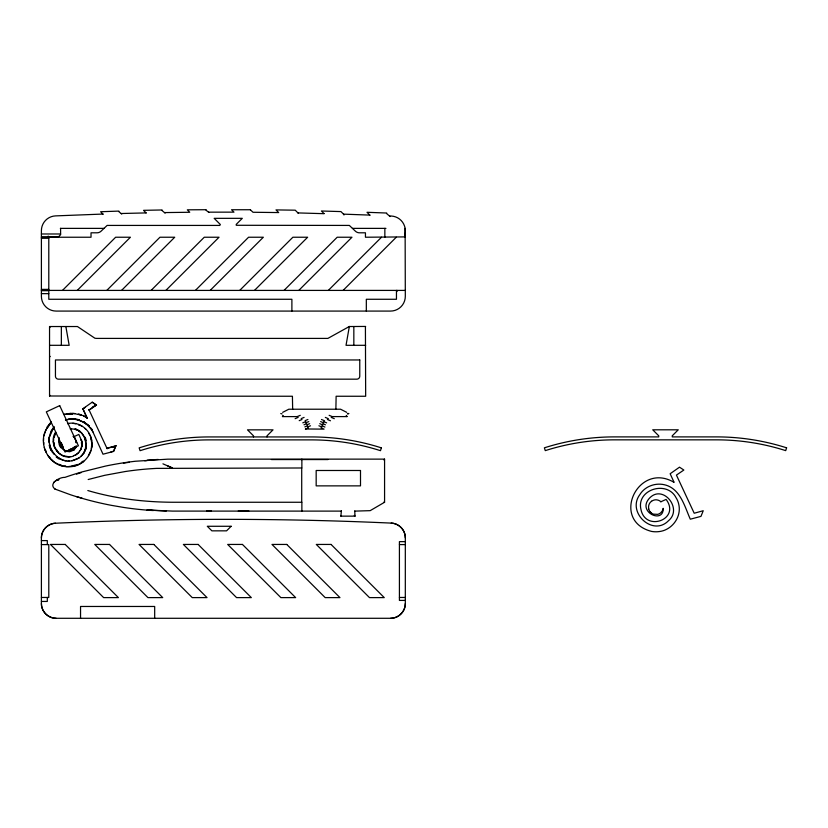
<?xml version="1.0" encoding="UTF-8"?>
<svg xmlns="http://www.w3.org/2000/svg" width="828" height="828" viewBox="0 0 828 828"><rect width="100%" height="100%" fill="white"/><g stroke="black" fill="none" stroke-linecap="round" stroke-linejoin="round"><path stroke-width="1.24" d="M292.657 409.467L292.419 396.25L49.545 396.001L49.545 326.532L77.449 326.532L94.92 338.238L96.534 338.404L327.878 338.404L349.437 326.439M43.501 440.982L43.605 438.405M58.829 439.492L58.798 441.531L59.057 438.157M81.848 443.87L81.682 441.417M41.4 537.983C41.224 530.334 47.848 523.431 55.486 523.234C167.318 518.09 279.388 518.049 391.22 523.099C398.868 523.275 405.482 530.199 405.316 537.848L405.316 603.519C405.503 611.406 398.444 618.475 390.547 618.288L56.169 618.288C48.283 618.464 41.214 611.416 41.4 603.519L41.4 537.983A14.769 14.769 0 0 1 55.486 523.234M48.728 442.111L48.997 437.225M82.003 444.574L81.154 447.979M91.287 449.097L91.836 443.146L90.604 437.308M43.76 444.191L43.791 442.255M86.247 444.915L85.77 448.693L84.187 452.067M59.13 437.815L58.622 440.744L59.264 444.864L60.796 447.72M76.186 445.681L75.358 447.896M53.623 438.664L53.613 441.293M53.913 437.826L55.6 433.52M49.494 437.018L53.365 428.138M53.654 437.774L53.882 436.853M43.936 435.849L45.095 432.144M81.061 462.645L82.883 461.341L81.775 462.738M118.735 211.554L121.726 214.059M91.856 429.597L91.215 428.231L103.014 454.21L113.684 451.384L115.961 445.733L112.287 447.451L114.171 446.561L106.978 448.362M161.915 210.416L165.103 213.138M110.931 451.871L113.56 451.25L115.775 445.816M205.965 210.157L208.842 212.444M250.439 209.857L253.016 212.268L278.674 212.568L276.014 209.908L295.244 210.188L298.235 213.22M51.253 422.001L47.289 428.107M54.369 435.021L55.631 432.485M386.51 213.469L390.06 216.543M53.758 482.62L54.048 481.989M90.852 450.691L88.42 455.545M49.463 423.988L48.676 425.882C36.649 439.554 46.378 463.98 64.356 466.443A25.316 25.316 0 0 0 72.129 466.568C84.922 465.005 94.651 451.602 91.38 438.975A20.245 20.245 0 0 0 88.793 432.744C84.435 425.747 75.741 421.731 67.617 423.584M75.41 455.203L78.174 453.195L80.989 449.304L82.013 445.847L81.454 440.051L81.982 442.08M45.592 430.964L46.772 428.583M81.123 448.714L80.14 450.598M55.693 432.133C47.693 443.663 59.947 461.506 73.64 456M80.937 440.258L81.258 439.627M84.932 450.432L86.195 448.083L83.783 453.568M282.493 416.484L282.928 415.677M83.721 452.781L82.852 454.272M50.943 431.305L54.213 426.544M75.762 446.716L72.295 450.246L68.124 451.094M54.058 427.755C40.261 442.059 58.012 468.358 76.248 459.219C91.753 453.661 87.344 427.207 70.328 429.08M50.87 422.249L47.061 427.3L50.694 423.284M74.054 447.203L74.52 446.644M76.155 447.275L73.785 450.028L71.105 451.198M81.072 456.135L82.21 454.851M78.826 452.336L75.876 454.779M62.473 290.411L115.641 237.232L130.41 237.232L77.242 290.411M106.781 290.411L159.949 237.232L174.718 237.232L121.55 290.411M49.545 357.003L50.197 356.361M151.089 290.411L204.257 237.232L219.027 237.232L165.859 290.411M49.566 395.981L50.197 395.349M195.398 290.411L248.566 237.232L263.335 237.232L210.167 290.411M239.706 290.411L292.874 237.232L307.643 237.232L254.475 290.411M284.014 290.411L337.182 237.232L351.952 237.232L298.784 290.411M328.323 290.411L381.491 237.232M343.092 290.411L396.26 237.232M365.417 326.687L365.666 396.26L336.127 396.25L335.878 409.467M55.528 489.41C47.424 484.111 59.264 477 64.884 477.383A327.722 327.722 0 0 1 82.138 471.888L105.57 466.071A327.888 327.888 0 0 1 135.347 461.248L167.711 459.167L384.575 459.126L383.799 459.913M354.705 510.783L355.036 516.144L340.867 516.144L341.405 510.576M340.867 516.144L341.405 515.596M47.879 455.4L50.073 458.412L49.68 457.128M83.783 461.206L82.634 462.19L82.883 461.341M651.522 501.24L650.446 502.213A7.359 7.359 0 0 0 648.562 507.533L648.717 508.951M283.3 415.966L282.431 416.598L297.19 416.598L300.274 415.325M82.872 408.763L87.261 418.357L82.872 408.763L92.218 402.191L96.565 405.047L92.86 406.776M95.903 405.358L89.155 410.108L88.896 409.57L107.174 448.797L106.926 448.248L115.961 445.733M82.966 408.96L85.284 407.355M89.062 409.912L95.241 405.668M384.575 459.126L384.575 502.254L370.178 510.659L355.036 511.114M79.022 458.019L71.881 460.782M80.451 463.473L76.673 465.388M282.669 412.354L288.817 409.218L340.577 409.218L346.735 412.354M76.197 442.638L76.725 442.39M73.744 455.638L75.131 455.007M301.226 418.595L304.093 417.405M299.198 420.665L302.003 419.496M305.097 420.665L307.912 419.496M305.698 422.86L308.782 421.587M303.99 424.795L306.691 423.677M304.849 426.886L307.55 425.768M320.985 427.848L324.058 429.132L305.718 428.976M295.13 418.678L298.183 417.405M302.769 422.849L305.822 421.587M309.641 423.677L306.836 424.836M307.426 427.041L310.51 425.768M305.356 429.121L308.42 427.848M88.182 479.526L104.638 475.334L125.328 471.515A319.96 319.96 0 0 1 156.72 468.379L301.868 467.986L301.868 459.126M55.393 480.892L58.954 479.588L56.749 480.354M81.382 440.196L78.826 434.421L73.661 436.832A7.38 7.38 0 0 0 73.03 436.315M76.507 474.113L81.103 472.643M347.294 413.938L348.888 413.462L348.133 413.7M70.359 449.387L71.725 448.911A7.317 7.317 0 0 0 73.537 447.71A7.359 7.359 0 0 1 70.359 449.387L68.931 449.594M65.184 414.103L63.849 414.476L72.295 413.286L81.755 415.087M71.953 465.988L77.584 464.456M70.515 451.032L66.168 450.815M68.838 419.113L71.777 418.575L65.402 419.91M66.561 413.959L70.67 413.338M68.579 456.808L70.09 456.58M65.619 420.003C72.543 418.243 80.347 419.403 86.05 423.853M75.493 465.646L68.445 466.568M67.772 423.688L68.765 423.512M123.424 463.121L129.396 462.272M70.38 428.832L71.581 428.697M144.755 460.772L147.001 460.523M147.363 460.099L158.21 459.447M71.198 419.113L70.018 419.175L75.876 419.258M118.911 211.099L100.602 211.73L103.117 214.245M102.931 214.059L55.497 215.891A14.769 14.769 0 0 0 41.4 230.65L41.4 296.31A14.769 14.769 0 0 0 56.169 311.08L390.547 311.08A14.769 14.769 0 0 0 405.316 296.31L405.12 228.373A14.769 14.769 0 0 0 391.23 216.025L389.636 215.963M121.323 213.51L146.09 212.91M68.652 414.031L72.729 413.907L67.906 413.617L72.729 413.907M68.041 461.03L69.242 460.999M246.268 511.062L248.866 511.011L238.267 510.99M164.71 212.579L189.757 212.268L187.314 209.826L206.151 209.712M162.102 209.97L143.513 210.333L146.173 212.982M208.594 212.165L233.951 212.144L231.561 209.753L250.491 209.743M60.351 228.373L104.028 228.373M352.449 228.373L385.951 228.373M41.4 233.982L60.599 233.982M41.4 236.943L58.374 236.943L60.599 234.728L60.599 228.373M41.4 237.388L48.79 237.388M41.4 238.267L48.79 238.267M41.4 289.376L48.79 289.376M41.4 290.255L48.79 290.255M405.316 290.411L48.79 290.411L48.79 237.232L91.028 237.232L91.028 232.803L97.011 232.803A5.91 5.91 0 0 0 101.078 231.178L107.122 225.423L219.844 225.423L220.32 224.492L214.183 218.333L242.293 218.333L236.208 224.409L236.259 225.288L349.344 225.423L355.388 231.178A5.91 5.91 0 0 0 359.466 232.803L365.448 232.803L365.448 237.232L405.316 236.901M41.4 290.7L48.79 290.7L48.79 299.27L291.891 299.27L291.891 311.08M41.4 293.65L48.79 293.65M365.666 326.439L349.333 326.532L346.032 345.307L365.655 345.307M49.545 345.307L69.169 345.307L65.857 326.532M329.13 415.325L332.183 416.587L346.973 416.598L346.477 415.677M271.398 459.561L327.991 459.561M340.867 511.114L172.534 511.093L146.97 510.007L166.262 511.052M41.4 540.601L47.31 540.601L47.31 544.586M405.316 541.636L399.417 541.636L399.417 600.414L405.316 600.414M41.4 544.586L48.79 544.586L48.79 597.464L41.4 597.464M399.417 544.586L405.316 544.586M399.417 597.464L405.316 597.464M41.4 601.449L47.31 601.449L47.31 597.464M297.976 212.92L324.1 213.686M323.965 213.541L321.43 211.005L340.95 211.585L343.506 214.141L369.837 215.104M386.697 213.024L367.021 212.299L369.961 215.239M67.751 456.58L62.856 455.669L59.274 453.485M67.254 466.681L61.375 465.688M72.76 423.294L75.721 423.781M73.433 413.41L74.81 413.555M66.136 460.885L62.68 460.12L56.915 456.984M74.158 418.689L79.229 419.734M74.727 429.308L76.279 429.649M280.754 413.534L282.11 413.938M76.383 496.531L82.169 498.249M78.929 414.135L81.599 414.942M76.952 419.724C83.659 421.349 89.6 425.851 92.922 431.905M64.957 465.947L65.526 466.123M78.215 414.166L81.475 415.283M59.337 464.373L61.262 465.067M60.268 465.232L54.772 462.469L50.57 458.795M322.816 424.94L319.763 423.677M324.928 427.041L321.844 425.768M321.947 427.031L318.894 425.768M331.21 417.405L334.295 418.689M325.311 417.405L328.385 418.689M327.391 419.496L330.476 420.779M321.492 419.496L324.566 420.779M323.572 421.587L326.656 422.86M320.622 421.587L323.707 422.86M322.713 423.677L325.414 424.795M87.82 490.538C115.206 498.663 143.948 502.068 172.483 502.254L301.868 502.265L301.868 511.114M78.722 424.464L82.438 426.503M162.94 463.835L172.483 467.986L167.711 465.916M79.736 430.85L75.245 428.873L77.087 429.773M83.1 415.666L87.064 417.923M82.945 415.449L86.826 417.395M54.783 488.996L70.597 494.792A326.915 326.915 0 0 0 111.49 505.359L123.382 507.398A327.557 327.557 0 0 0 153.387 510.555M384.037 501.944L384.575 502.254M78.463 430.612L81.506 432.702L84.208 436.584M92.218 402.191L96.327 405.161M65.36 450.722L62.059 448.497L59.792 444.677M56.221 457.035L59.212 459.074M346.104 415.966L346.963 416.587M78.619 424.733L79.488 425.364M86.195 423.667L89.248 425.996L83.752 421.752L85.18 422.87M63.735 449.635L59.885 444.874L59.181 440.486M84.953 428.449L85.75 429.152M54.006 445.216L53.934 442.576L54.669 447.317L58.705 452.864M50.881 459.343L51.781 460.213M56.345 450.442L57.629 451.602L56.511 449.801M355.036 516.144L354.26 515.358M50.197 327.195L49.566 326.563M660.879 501.758L666.105 499.408C680.947 519.208 645.561 532.414 640.965 509.52C636.111 489.379 667.026 479.971 676.072 497.731A20.234 20.234 0 0 1 678.67 503.962C681.93 516.579 672.212 529.992 659.409 531.545A25.316 25.316 0 0 1 651.636 531.431C609.801 520.667 638.119 461.03 674.106 482.382L670.152 473.751L679.498 467.178L683.845 470.035L676.435 475.096L694.206 513.236L703.241 510.721L700.964 516.372L690.293 519.197C684.58 506.353 680.254 488.209 664.232 484.711C655.031 482.62 644.712 486.522 639.785 494.709C626.599 512.315 652.816 536.958 668.527 520.688C683.255 508.506 662.131 483.045 648.841 498.901C637.477 512.46 663.849 524.093 663.187 508.32A7.359 7.359 0 0 1 662.203 511.031L660.816 512.698A7.359 7.359 0 0 1 657.649 514.354L653.364 514.136A7.328 7.328 0 0 1 651.46 513.112M88.037 425.313L91.132 428.873M53.313 453.433L53.986 454.189M343.506 214.141L343.993 214.98M74.561 437.846L74.106 437.287A7.452 7.452 0 0 1 74.561 437.846L75.565 439.751A7.359 7.359 0 0 0 74.551 437.888M650.384 512.128L649.928 511.569A7.359 7.359 0 0 1 648.769 508.951M61.231 442.535L63.104 447.141M59.533 445.122L60.009 445.795M45.209 449.77L45.923 450.856M88.524 432.982L89.59 434.803M52.578 452.699L50.135 447.824M46.006 452.171L45.022 449.842M54.224 446.54L54.731 447.782M84.725 437.277L86.236 443.963M49.194 445.361L50.963 450.504M90.252 435.694L90.697 436.987M85.212 437.298L86.34 440.775M44.298 447.368L44.608 448.621M91.349 438.799L91.701 440.413M49.411 443.798L49.918 446.468M405.296 234.179L405.275 233.03L405.285 233.61M53.354 441.303L53.375 442.183M405.306 234.924L405.306 235.587M405.296 234.314L405.316 237.232A198.544 198.544 0 0 0 405.12 228.373M397.047 290.411L397.047 291.508M396.457 290.411L396.457 299.27L366.328 299.27L366.328 311.08M384.854 228.373L384.854 237.232M353.835 326.532L353.835 345.307M301.713 467.986L301.713 502.265M267.02 436.936L267.02 435.839L273.012 429.846L247.51 429.846L253.503 435.839L253.503 436.936M154.681 618.288L154.681 606.469L80.544 606.469L80.544 618.288M61.355 326.532L61.355 345.307M48.19 236.073L48.19 236.943M62.649 446.582A7.38 7.38 0 0 1 61.438 443.974M75.772 440.486A7.38 7.38 0 0 1 75.969 442.618M651.491 513.091A7.359 7.359 0 0 1 650.446 512.128M651.564 501.282A7.359 7.359 0 0 1 654.161 500.06L654.845 499.884A7.504 7.504 0 0 1 657.008 499.905L658.415 500.257A7.359 7.359 0 0 1 660.889 501.789M56.169 618.288A14.769 14.769 0 0 1 41.4 603.519M391.22 523.099A14.769 14.769 0 0 1 405.316 537.848M405.316 603.519A14.769 14.769 0 0 1 390.547 618.288M91.991 444.791L91.815 446.975L91.991 444.791M381.377 447.865L380.476 450.68A226.944 226.944 0 0 0 311.328 439.885L209.194 439.885A226.944 226.944 0 0 0 140.056 450.68L139.156 447.865A229.905 229.905 0 0 1 209.194 436.936L311.328 436.936A229.905 229.905 0 0 1 381.377 447.865M786.6 447.824L785.7 450.629A226.955 226.955 0 0 0 716.562 439.844L614.428 439.844A226.955 226.955 0 0 0 545.279 450.629L544.379 447.824A229.905 229.905 0 0 1 614.428 436.894L658.736 436.894L658.736 435.797L652.733 429.804L678.246 429.804L672.253 435.797L672.253 436.894L716.562 436.894A229.905 229.905 0 0 1 786.6 447.824M74.282 449.366L73.785 450.028L74.634 448.973L74.282 449.366M231.147 526.277L226.572 530.841L211.875 530.841L207.31 526.277L231.147 526.277M59.699 405.627L46.316 411.868L65.039 452.026L78.422 445.785L59.699 405.627M211.15 511.021L206.845 511.021L211.15 511.021M359.766 359.963L55.445 359.963L55.445 376.212A2.95 2.95 0 0 0 58.405 379.172L356.806 379.172A2.95 2.95 0 0 0 359.766 376.212L359.766 359.963M360.501 470.49L316.172 470.49L316.172 485.87L360.501 485.87L360.501 470.49M65.226 544.441L50.456 544.441L103.635 597.609L118.404 597.609L65.226 544.441M109.534 544.441L94.765 544.441L147.943 597.609L162.712 597.609L109.534 544.441M153.842 544.441L139.073 544.441L192.251 597.609L207.021 597.609L153.842 544.441M198.151 544.441L183.381 544.441L236.56 597.609L251.329 597.609L198.151 544.441M242.459 544.441L227.69 544.441L280.868 597.609L295.637 597.609L242.459 544.441M286.767 544.441L271.998 544.441L325.176 597.609L339.946 597.609L286.767 544.441M331.076 544.441L316.306 544.441L369.485 597.609L384.254 597.609L331.076 544.441M70.09 451.581L66.012 451.332L70.09 451.581M80.14 431.698L79.416 431.336L80.14 431.698M81.765 444.564L81.465 442.514L81.796 446.696L81.765 444.564"/></g></svg>
